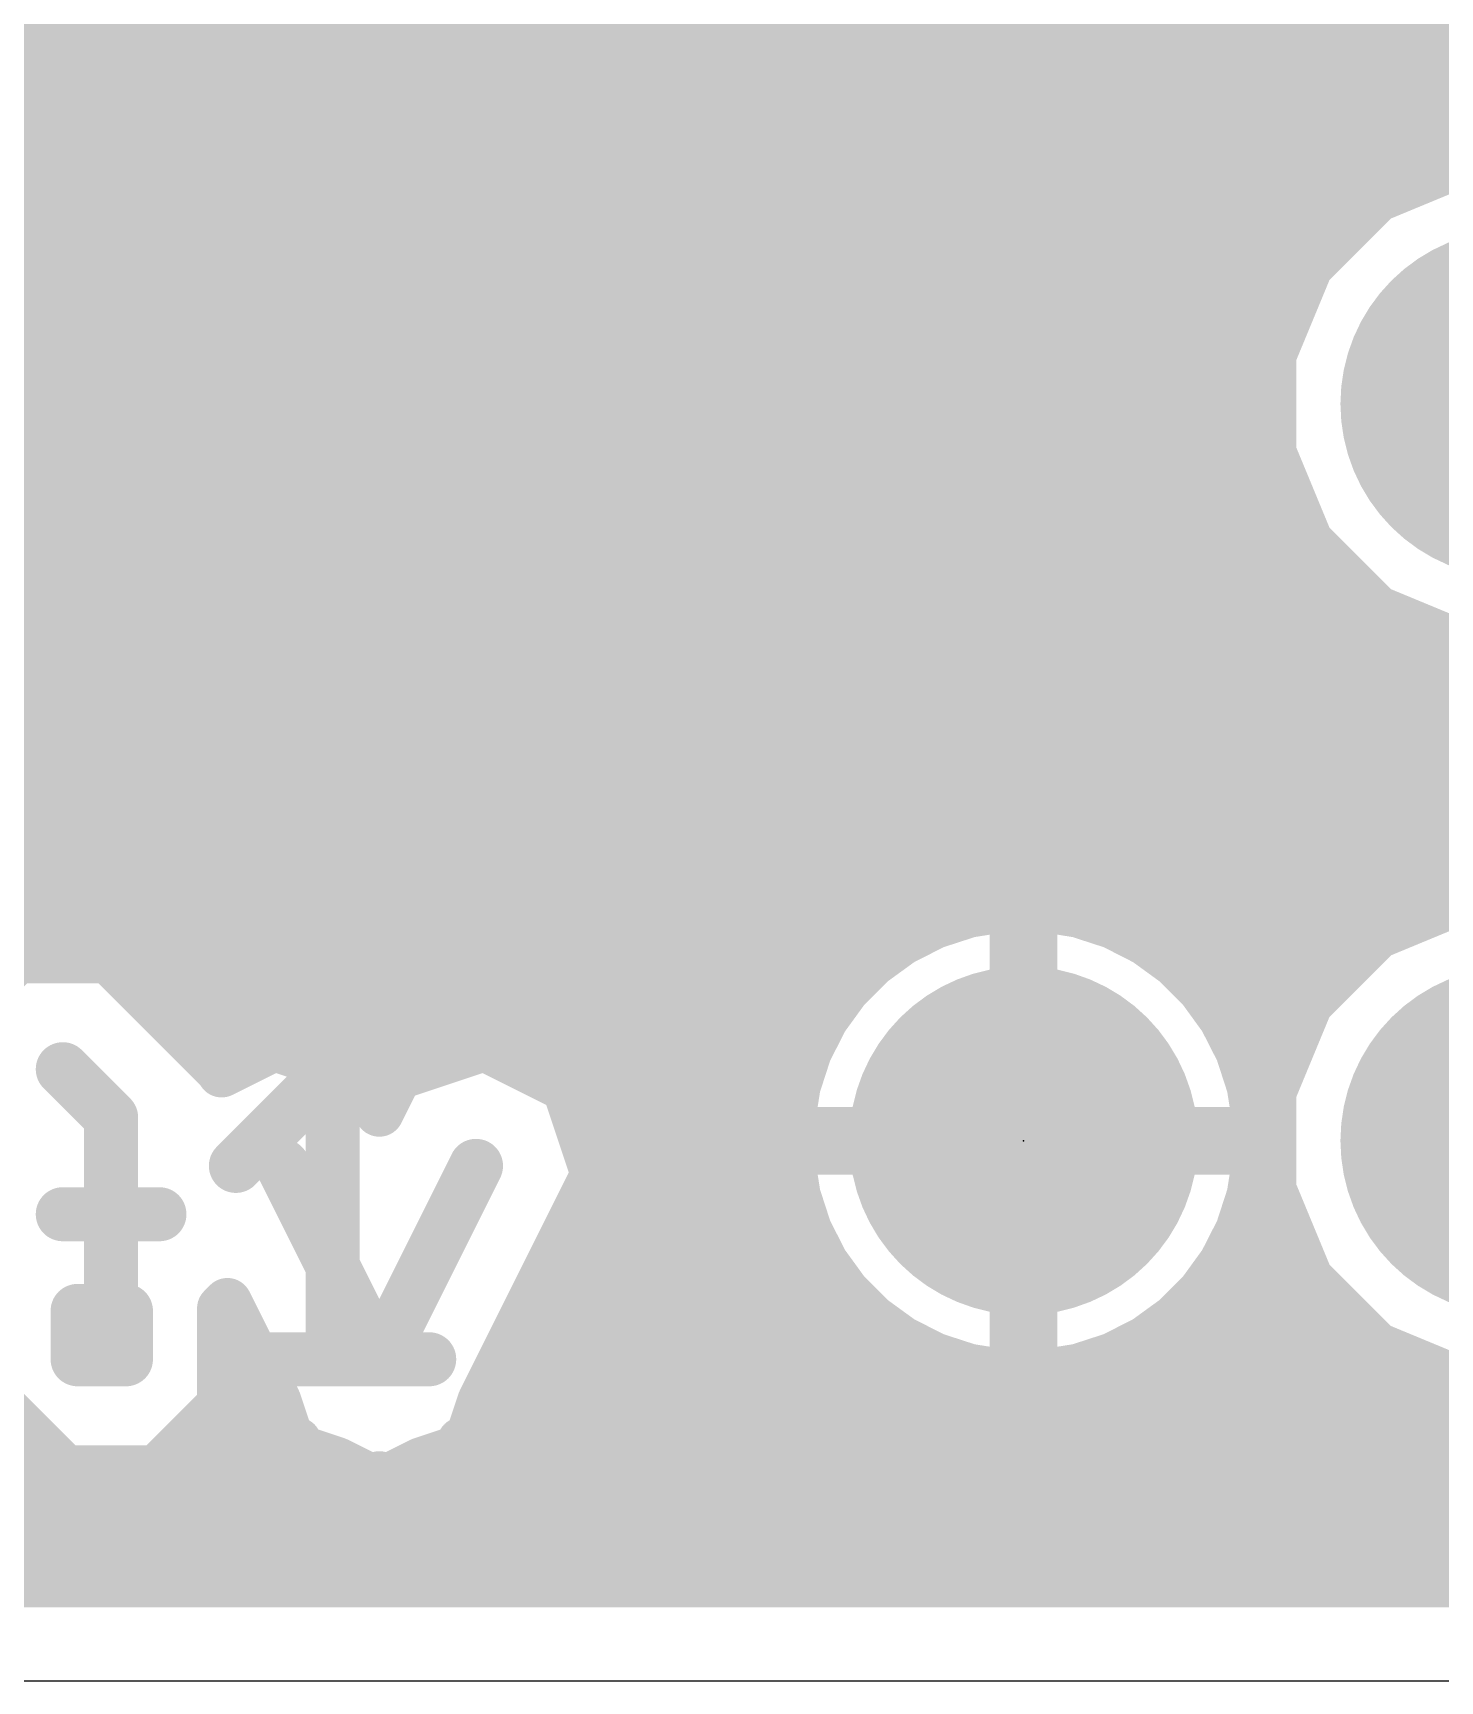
# Model space of a CAD drawing. Extents: x -0.3 to 61.8, y 0 to 38.4.
# Drawn here: x 14.94 to 22.22, y 0 to 8.52 of the extents above; entities that cross this region are included whole.
import ezdxf

# ---------------------------------------------------------------- set-up
doc = ezdxf.new("R2010")
doc.units = 0
for name, color, linetype in [('1', 22, 'CONTINUOUS'), ('16', 175, 'CONTINUOUS'), ('17', 82, 'CONTINUOUS'), ('20', 7, 'CONTINUOUS'), ('21', 7, 'CONTINUOUS'), ('23', 7, 'CONTINUOUS'), ('29', 253, 'CONTINUOUS'), ('30', 253, 'CONTINUOUS')]:
    doc.layers.add(name, color=color, linetype=linetype)

# ---------------------------------------------------------------- blocks, each defined once
blk = doc.blocks.new('ROUNDP')
at = {"const_width": 0.5}
blk.add_lwpolyline([(0, -0.25, 1), (0, 0.25, 1), (0, -0.25)], format="xyb", dxfattribs=at)

msp = doc.modelspace()

# ---------------------------------------------------------------- linework, layer by layer
at = {"layer": '1'}
for points, const_width in [([(21.844, 8.382), (21.336, 8.89)], 0.381), ([(23.368, 8.382), (21.844, 8.382)], 0.381), ([(15.992, 2.6636), (16.492, 3.1636)], 0.2794), ([(16.492, 3.1636), (16.492, 1.6637)], 0.2794), ([(15.1735, 1.6637), (15.1735, 1.9137)], 0.2794), ([(15.1735, 1.9137), (15.4234, 1.9137)], 0.2794), ([(15.4234, 1.9137), (15.4234, 1.6637)], 0.2794), ([(15.4234, 1.6637), (15.1735, 1.6637)], 0.2794), ([(15.992, 1.6637), (16.9919, 1.6637)], 0.2794)]:
    msp.add_lwpolyline(points, dxfattribs=dict(at, const_width=const_width))
for points, const_width in [([(21.844, 8.4772, 1), (21.844, 8.2867)], 0.1905), ([(21.7766, 8.3146, 1), (21.9114, 8.4494)], 0.1905), ([(16.5618, 3.1636, 1), (16.4221, 3.1636)], 0.1397), ([(16.5414, 3.1142, 1), (16.4426, 3.213)], 0.1397), ([(15.9426, 2.713, 1), (16.0414, 2.6142)], 0.1397), ([(15.2433, 1.9137, 1), (15.1036, 1.9137)], 0.1397), ([(15.1735, 1.9835, 1), (15.1735, 1.8438)], 0.1397), ([(15.4933, 1.9137, 1), (15.3536, 1.9137)], 0.1397), ([(15.4234, 1.8438, 1), (15.4234, 1.9835)], 0.1397), ([(15.1735, 1.7336, 1), (15.1735, 1.5939)], 0.1397), ([(15.4234, 1.5939, 1), (15.4234, 1.7336)], 0.1397), ([(15.992, 1.7336, 1), (15.992, 1.5939)], 0.1397), ([(16.9919, 1.5939, 1), (16.9919, 1.7336)], 0.1397), ([(15.1036, 1.6637, 1), (15.2433, 1.6637)], 0.1397), ([(15.3536, 1.6637, 1), (15.4933, 1.6637)], 0.1397), ([(16.4221, 1.6637, 1), (16.5618, 1.6637)], 0.1397)]:
    msp.add_lwpolyline(points, format="xyb", dxfattribs=dict(at, const_width=const_width))
at = {"layer": '16'}
for points, const_width in [([(4.318, 8.636), (32.2072, 8.636)], 0.254), ([(4.318, 8.382), (32.2072, 8.382)], 0.254), ([(4.318, 8.128), (32.2072, 8.128)], 0.254), ([(4.318, 7.874), (33.401, 7.874)], 0.254), ([(22.3559, 7.8613), (21.8938, 7.6699)], 0.254), ([(21.8938, 7.6699), (21.5401, 7.3162)], 0.254), ([(4.318, 7.62), (21.8439, 7.62)], 0.254), ([(4.318, 7.366), (21.5899, 7.366)], 0.254), ([(21.5401, 7.3162), (21.3487, 6.8541)], 0.254), ([(4.318, 7.112), (21.4555, 7.112)], 0.254), ([(4.318, 6.858), (21.3503, 6.858)], 0.254), ([(21.3487, 6.8541), (21.3487, 6.3539)], 0.254), ([(4.318, 6.604), (21.3487, 6.604)], 0.254), ([(4.318, 6.35), (21.3503, 6.35)], 0.254), ([(21.3487, 6.3539), (21.5401, 5.8918)], 0.254), ([(4.318, 6.096), (21.4555, 6.096)], 0.254), ([(4.318, 5.842), (21.5899, 5.842)], 0.254), ([(21.5401, 5.8918), (21.8938, 5.5381)], 0.254), ([(4.318, 5.588), (21.8439, 5.588)], 0.254), ([(21.8938, 5.5381), (22.3559, 5.3467)], 0.254), ([(4.318, 5.334), (52.197, 5.334)], 0.254), ([(4.318, 5.08), (52.197, 5.08)], 0.254), ([(4.318, 4.826), (52.197, 4.826)], 0.254), ([(4.318, 4.572), (52.197, 4.572)], 0.254), ([(4.318, 4.318), (52.197, 4.318)], 0.254), ([(6.6827, 4.064), (50.0101, 4.064)], 0.254), ([(22.3559, 4.0513), (21.8938, 3.8599)], 0.254), ([(19.7835, 3.9708), (19.6029, 3.9121)], 0.254), ([(19.971, 4.0005), (19.7835, 3.9708)], 0.254), ([(20.018, 4.0005), (19.971, 4.0005)], 0.254), ([(20.018, 2.842), (20.018, 4.0005)], 0.254), ([(20.114, 4.0005), (20.114, 2.842)], 0.254), ([(20.161, 4.0005), (20.114, 4.0005)], 0.254), ([(20.3485, 3.9708), (20.161, 4.0005)], 0.254), ([(20.5291, 3.9121), (20.3485, 3.9708)], 0.254), ([(19.6029, 3.9121), (19.4337, 3.8259)], 0.254), ([(20.6983, 3.8259), (20.5291, 3.9121)], 0.254), ([(7.2593, 3.81), (19.4118, 3.81)], 0.254), ([(19.4337, 3.8259), (19.28, 3.7143)], 0.254), ([(20.018, 3.81), (20.114, 3.81)], 0.254), ([(20.852, 3.7143), (20.6983, 3.8259)], 0.254), ([(20.7202, 3.81), (21.8439, 3.81)], 0.254), ([(21.8938, 3.8599), (21.5401, 3.5062)], 0.254), ([(14.8601, 3.7351), (14.6761, 3.5511)], 0.254), ([(15.3335, 3.7351), (14.8601, 3.7351)], 0.254), ([(15.9183, 3.1503), (15.3335, 3.7351)], 0.254), ([(19.28, 3.7143), (19.1457, 3.58)], 0.254), ([(20.9863, 3.58), (20.852, 3.7143)], 0.254), ([(15.5126, 3.556), (19.1283, 3.556)], 0.254), ([(19.1457, 3.58), (19.0341, 3.4263)], 0.254), ([(20.018, 3.556), (20.114, 3.556)], 0.254), ([(21.0979, 3.4263), (20.9863, 3.58)], 0.254), ([(21.0037, 3.556), (21.5899, 3.556)], 0.254), ([(21.5401, 3.5062), (21.3487, 3.0441)], 0.254), ([(19.0341, 3.4263), (18.9479, 3.2571)], 0.254), ([(21.1841, 3.2571), (21.0979, 3.4263)], 0.254), ([(15.7666, 3.302), (18.9708, 3.302)], 0.254), ([(20.018, 3.302), (20.114, 3.302)], 0.254), ([(21.1612, 3.302), (21.4555, 3.302)], 0.254), ([(16.1901, 3.2806), (15.9183, 3.1447)], 0.254), ([(16.6393, 3.1309), (16.1901, 3.2806)], 0.254), ([(17.2778, 3.2806), (16.8286, 3.1309)], 0.254), ([(17.7012, 3.0689), (17.2778, 3.2806)], 0.254), ([(18.9479, 3.2571), (18.8892, 3.0765)], 0.254), ([(21.2428, 3.0765), (21.1841, 3.2571)], 0.254), ([(15.3468, 2.9136), (15.0968, 3.1636)], 0.2794), ([(15.9183, 3.1447), (15.9183, 3.1503)], 0.254), ([(16.7339, 2.9416), (16.6393, 3.1309)], 0.254), ([(16.8286, 3.1309), (16.7339, 2.9416)], 0.254), ([(16.6807, 3.048), (16.7871, 3.048)], 0.254), ([(17.8509, 2.6198), (17.7012, 3.0689)], 0.254), ([(17.7082, 3.048), (18.8847, 3.048)], 0.254), ([(18.8892, 3.0765), (18.8595, 2.889)], 0.254), ([(20.018, 3.048), (20.114, 3.048)], 0.254), ([(21.2725, 2.889), (21.2428, 3.0765)], 0.254), ([(21.2473, 3.048), (21.3503, 3.048)], 0.254), ([(21.3487, 3.0441), (21.3487, 2.5439)], 0.254), ([(15.3468, 1.6637), (15.3468, 2.9136)], 0.2794), ([(18.8595, 2.889), (18.8595, 2.842)], 0.254), ([(21.2725, 2.842), (21.2725, 2.889)], 0.254), ([(17.7929, 2.794), (20.018, 2.794)], 0.254), ([(18.8595, 2.842), (20.018, 2.842)], 0.254), ([(20.114, 2.842), (20.018, 2.842)], 0.254), ([(20.018, 2.842), (20.018, 2.746)], 0.254), ([(20.114, 2.746), (20.114, 2.842)], 0.254), ([(20.114, 2.842), (21.2725, 2.842)], 0.254), ([(20.114, 2.794), (21.3487, 2.794)], 0.254), ([(20.018, 2.746), (18.8595, 2.746)], 0.254), ([(18.8595, 2.746), (18.8595, 2.699)], 0.254), ([(18.8595, 2.699), (18.8892, 2.5115)], 0.254), ([(20.018, 1.5875), (20.018, 2.746)], 0.254), ([(20.018, 2.746), (20.114, 2.746)], 0.254), ([(20.114, 2.746), (20.114, 1.5875)], 0.254), ([(21.2725, 2.746), (20.114, 2.746)], 0.254), ([(21.2428, 2.5115), (21.2725, 2.699)], 0.254), ([(21.2725, 2.699), (21.2725, 2.746)], 0.254), ([(16.7339, 1.6637), (16.234, 2.6636)], 0.2794), ([(17.2339, 2.6636), (16.7339, 1.6637)], 0.2794), ([(17.2633, 1.4445), (17.8509, 2.6198)], 0.254), ([(17.811, 2.54), (18.8847, 2.54)], 0.254), ([(20.018, 2.54), (20.114, 2.54)], 0.254), ([(21.2473, 2.54), (21.3503, 2.54)], 0.254), ([(21.3487, 2.5439), (21.5401, 2.0818)], 0.254), ([(18.8892, 2.5115), (18.9479, 2.3309)], 0.254), ([(21.1841, 2.3309), (21.2428, 2.5115)], 0.254), ([(15.5967, 2.4136), (15.0968, 2.4136)], 0.2794), ([(17.684, 2.286), (18.9708, 2.286)], 0.254), ([(18.9479, 2.3309), (19.0341, 2.1617)], 0.254), ([(20.018, 2.286), (20.114, 2.286)], 0.254), ([(21.0979, 2.1617), (21.1841, 2.3309)], 0.254), ([(21.1612, 2.286), (21.4555, 2.286)], 0.254), ([(19.0341, 2.1617), (19.1457, 2.008)], 0.254), ([(20.9863, 2.008), (21.0979, 2.1617)], 0.254), ([(17.557, 2.032), (19.1283, 2.032)], 0.254), ([(19.1457, 2.008), (19.28, 1.8737)], 0.254), ([(20.018, 2.032), (20.114, 2.032)], 0.254), ([(20.852, 1.8737), (20.9863, 2.008)], 0.254), ([(21.0037, 2.032), (21.5899, 2.032)], 0.254), ([(21.5401, 2.0818), (21.8938, 1.7281)], 0.254), ([(15.9183, 1.9269), (15.9483, 1.957)], 0.254), ([(15.9183, 1.427), (15.9183, 1.9269)], 0.254), ([(15.9483, 1.957), (16.2046, 1.4444)], 0.254), ([(19.28, 1.8737), (19.4337, 1.7621)], 0.254), ([(20.6983, 1.7621), (20.852, 1.8737)], 0.254), ([(15.9183, 1.778), (16.0378, 1.778)], 0.254), ([(17.43, 1.778), (19.4118, 1.778)], 0.254), ([(19.4337, 1.7621), (19.6029, 1.6759)], 0.254), ([(20.018, 1.778), (20.114, 1.778)], 0.254), ([(20.5291, 1.6759), (20.6983, 1.7621)], 0.254), ([(20.7202, 1.778), (21.8439, 1.778)], 0.254), ([(19.6029, 1.6759), (19.7835, 1.6172)], 0.254), ([(20.3485, 1.6172), (20.5291, 1.6759)], 0.254), ([(21.8938, 1.7281), (22.3559, 1.5367)], 0.254), ([(19.7835, 1.6172), (19.971, 1.5875)], 0.254), ([(19.971, 1.5875), (20.018, 1.5875)], 0.254), ([(20.114, 1.5875), (20.161, 1.5875)], 0.254), ([(20.161, 1.5875), (20.3485, 1.6172)], 0.254), ([(15.9183, 1.524), (16.1648, 1.524)], 0.254), ([(17.303, 1.524), (48.6759, 1.524)], 0.254), ([(15.5835, 1.0922), (15.9183, 1.427)], 0.254), ([(16.2046, 1.4444), (16.2666, 1.2584)], 0.254), ([(17.2013, 1.2584), (17.2633, 1.4445)], 0.254), ([(14.801, 1.4012), (15.11, 1.0922)], 0.254), ([(14.6699, 1.27), (14.9322, 1.27)], 0.254), ([(15.7613, 1.27), (16.2628, 1.27)], 0.254), ([(16.2666, 1.2584), (16.308, 1.2377)], 0.254), ([(16.308, 1.2377), (16.3286, 1.1964)], 0.254), ([(17.1392, 1.1964), (17.1599, 1.2377)], 0.254), ([(17.1599, 1.2377), (17.2013, 1.2584)], 0.254), ([(17.2051, 1.27), (48.7811, 1.27)], 0.254), ([(16.3286, 1.1964), (16.5147, 1.1344)], 0.254), ([(16.9532, 1.1344), (17.1392, 1.1964)], 0.254), ([(15.11, 1.0922), (15.5835, 1.0922)], 0.254), ([(16.5147, 1.1344), (16.6901, 1.0467)], 0.254), ([(16.7778, 1.0467), (16.9532, 1.1344)], 0.254), ([(7.8065, 1.016), (48.8863, 1.016)], 0.254), ([(16.6901, 1.0467), (16.7339, 1.0613)], 0.254), ([(16.7339, 1.0613), (16.7778, 1.0467)], 0.254), ([(7.5641, 0.762), (49.1287, 0.762)], 0.254), ([(49.3827, 0.508), (7.3101, 0.508)], 0.254), ([(7.3101, 0.508), (49.3827, 0.508)], 0.254)]:
    msp.add_lwpolyline(points, dxfattribs=dict(at, const_width=const_width))
for points, const_width in [([(21.8695, 7.7286, 1), (21.9181, 7.6112)], 0.127), ([(21.9387, 7.625, 1), (21.8489, 7.7148)], 0.127), ([(21.8439, 7.5565, 1), (21.8439, 7.6835)], 0.127), ([(21.4952, 7.3611, 1), (21.585, 7.2713)], 0.127), ([(21.5988, 7.2919, 1), (21.4814, 7.3405)], 0.127), ([(21.5899, 7.3025, 1), (21.5899, 7.4295)], 0.127), ([(21.4555, 7.0485, 1), (21.4555, 7.1755)], 0.127), ([(21.4122, 6.8541, 1), (21.2852, 6.8541)], 0.127), ([(21.29, 6.8784, 1), (21.4074, 6.8298)], 0.127), ([(21.3503, 6.7945, 1), (21.3503, 6.9215)], 0.127), ([(21.3487, 6.5405, 1), (21.3487, 6.6675)], 0.127), ([(21.4074, 6.3782, 1), (21.29, 6.3296)], 0.127), ([(21.3503, 6.2865, 1), (21.3503, 6.4135)], 0.127), ([(21.2852, 6.3539, 1), (21.4122, 6.3539)], 0.127), ([(21.4555, 6.0325, 1), (21.4555, 6.1595)], 0.127), ([(21.585, 5.9367, 1), (21.4952, 5.8469)], 0.127), ([(21.4814, 5.8675, 1), (21.5988, 5.9161)], 0.127), ([(21.5899, 5.7785, 1), (21.5899, 5.9055)], 0.127), ([(21.8439, 5.5245, 1), (21.8439, 5.6515)], 0.127), ([(21.9181, 5.5968, 1), (21.8695, 5.4794)], 0.127), ([(21.8489, 5.4932, 1), (21.9387, 5.583)], 0.127), ([(19.7735, 4.0335, 1), (19.7934, 3.9081)], 0.127), ([(19.8031, 3.9104, 1), (19.7639, 4.0312)], 0.127), ([(19.971, 4.064, 1), (19.971, 3.937)], 0.127), ([(20.0815, 4.0005, 1), (19.9545, 4.0005)], 0.127), ([(19.981, 3.9378, 1), (19.9611, 4.0632)], 0.127), ([(20.018, 3.937, 1), (20.018, 4.064)], 0.127), ([(20.1775, 4.0005, 1), (20.0505, 4.0005)], 0.127), ([(20.114, 4.064, 1), (20.114, 3.937)], 0.127), ([(20.1709, 4.0632, 1), (20.151, 3.9378)], 0.127), ([(20.161, 3.937, 1), (20.161, 4.064)], 0.127), ([(20.3681, 4.0312, 1), (20.3289, 3.9104)], 0.127), ([(20.3386, 3.9081, 1), (20.3585, 4.0335)], 0.127), ([(19.5832, 3.9725, 1), (19.6225, 3.8517)], 0.127), ([(19.6317, 3.8555, 1), (19.574, 3.9687)], 0.127), ([(20.558, 3.9687, 1), (20.5003, 3.8555)], 0.127), ([(20.5095, 3.8517, 1), (20.5488, 3.9725)], 0.127), ([(19.4048, 3.8825, 1), (19.4625, 3.7693)], 0.127), ([(19.471, 3.7745, 1), (19.3963, 3.8773)], 0.127), ([(19.4118, 3.7465, 1), (19.4118, 3.8735)], 0.127), ([(20.018, 3.8735, 1), (20.018, 3.7465)], 0.127), ([(20.114, 3.7465, 1), (20.114, 3.8735)], 0.127), ([(20.7357, 3.8773, 1), (20.661, 3.7745)], 0.127), ([(20.7202, 3.8735, 1), (20.7202, 3.7465)], 0.127), ([(20.6695, 3.7693, 1), (20.7272, 3.8825)], 0.127), ([(21.8695, 3.9186, 1), (21.9181, 3.8012)], 0.127), ([(21.8439, 3.7465, 1), (21.8439, 3.8735)], 0.127), ([(21.9387, 3.815, 1), (21.8489, 3.9048)], 0.127), ([(14.905, 3.6902, 1), (14.8152, 3.78)], 0.127), ([(15.3784, 3.78, 1), (15.2886, 3.6902)], 0.127), ([(15.3335, 3.6716, 1), (15.3335, 3.7986)], 0.127), ([(19.3249, 3.6694, 1), (19.2351, 3.7592)], 0.127), ([(20.8969, 3.7592, 1), (20.8071, 3.6694)], 0.127), ([(19.2427, 3.7656, 1), (19.3173, 3.6629)], 0.127), ([(20.8147, 3.6629, 1), (20.8893, 3.7656)], 0.127), ([(15.5126, 3.6195, 1), (15.5126, 3.4925)], 0.127), ([(19.1008, 3.6249, 1), (19.1906, 3.5351)], 0.127), ([(19.1971, 3.5427, 1), (19.0944, 3.6173)], 0.127), ([(19.1283, 3.4925, 1), (19.1283, 3.6195)], 0.127), ([(20.018, 3.6195, 1), (20.018, 3.4925)], 0.127), ([(20.114, 3.4925, 1), (20.114, 3.6195)], 0.127), ([(21.0376, 3.6173, 1), (20.9349, 3.5427)], 0.127), ([(21.0037, 3.6195, 1), (21.0037, 3.4925)], 0.127), ([(20.9414, 3.5351, 1), (21.0312, 3.6249)], 0.127), ([(21.5899, 3.4925, 1), (21.5899, 3.6195)], 0.127), ([(21.4952, 3.5511, 1), (21.585, 3.4613)], 0.127), ([(21.5988, 3.4819, 1), (21.4814, 3.5305)], 0.127), ([(18.9827, 3.4637, 1), (19.0855, 3.389)], 0.127), ([(19.0907, 3.3975, 1), (18.9775, 3.4552)], 0.127), ([(21.1545, 3.4552, 1), (21.0413, 3.3975)], 0.127), ([(21.0465, 3.389, 1), (21.1493, 3.4637)], 0.127), ([(15.7666, 3.3655, 1), (15.7666, 3.2385)], 0.127), ([(18.9708, 3.2385, 1), (18.9708, 3.3655)], 0.127), ([(20.018, 3.3655, 1), (20.018, 3.2385)], 0.127), ([(20.114, 3.2385, 1), (20.114, 3.3655)], 0.127), ([(21.1612, 3.3655, 1), (21.1612, 3.2385)], 0.127), ([(21.4555, 3.2385, 1), (21.4555, 3.3655)], 0.127), ([(16.2102, 3.3409, 1), (16.17, 3.2204)], 0.127), ([(16.2185, 3.2239, 1), (16.1617, 3.3374)], 0.127), ([(17.3061, 3.3374, 1), (17.2494, 3.2239)], 0.127), ([(17.2978, 3.2204, 1), (17.2577, 3.3409)], 0.127), ([(18.8913, 3.286, 1), (19.0045, 3.2283)], 0.127), ([(19.0083, 3.2375, 1), (18.8875, 3.2768)], 0.127), ([(21.2445, 3.2768, 1), (21.1237, 3.2375)], 0.127), ([(21.1275, 3.2283, 1), (21.2407, 3.286)], 0.127), ([(15.1462, 3.213, 1), (15.0474, 3.1142)], 0.1397), ([(15.9818, 3.1503, 1), (15.8548, 3.1503)], 0.127), ([(15.8899, 3.2015, 1), (15.9467, 3.0879)], 0.127), ([(15.8734, 3.1054, 1), (15.9632, 3.1952)], 0.127), ([(16.6961, 3.1593, 1), (16.5825, 3.1025)], 0.127), ([(16.6192, 3.0707, 1), (16.6594, 3.1912)], 0.127), ([(16.8085, 3.1912, 1), (16.8487, 3.0707)], 0.127), ([(16.8854, 3.1025, 1), (16.7718, 3.1593)], 0.127), ([(15.8548, 3.1447, 1), (15.9818, 3.1447)], 0.127), ([(16.6807, 3.1115, 1), (16.6807, 2.9845)], 0.127), ([(16.7871, 2.9845, 1), (16.7871, 3.1115)], 0.127), ([(17.7615, 3.089, 1), (17.641, 3.0488)], 0.127), ([(17.7082, 3.1115, 1), (17.7082, 2.9845)], 0.127), ([(17.6728, 3.0121, 1), (17.7296, 3.1257)], 0.127), ([(18.8288, 3.0961, 1), (18.9496, 3.0569)], 0.127), ([(18.9519, 3.0666, 1), (18.8265, 3.0865)], 0.127), ([(18.8847, 2.9845, 1), (18.8847, 3.1115)], 0.127), ([(20.018, 3.1115, 1), (20.018, 2.9845)], 0.127), ([(20.114, 2.9845, 1), (20.114, 3.1115)], 0.127), ([(21.3055, 3.0865, 1), (21.1801, 3.0666)], 0.127), ([(21.1824, 3.0569, 1), (21.3032, 3.0961)], 0.127), ([(21.2473, 3.1115, 1), (21.2473, 2.9845)], 0.127), ([(21.4122, 3.0441, 1), (21.2852, 3.0441)], 0.127), ([(21.3503, 2.9845, 1), (21.3503, 3.1115)], 0.127), ([(21.29, 3.0684, 1), (21.4074, 3.0198)], 0.127), ([(15.4166, 2.9136, 1), (15.2769, 2.9136)], 0.1397), ([(15.2974, 2.8642, 1), (15.3962, 2.963)], 0.1397), ([(16.6771, 2.97, 1), (16.7907, 2.9132)], 0.127), ([(16.6771, 2.9132, 1), (16.7907, 2.97)], 0.127), ([(18.923, 2.889, 1), (18.796, 2.889)], 0.127), ([(21.336, 2.889, 1), (21.209, 2.889)], 0.127), ([(17.7929, 2.8575, 1), (17.7929, 2.7305)], 0.127), ([(18.8595, 2.9055, 1), (18.8595, 2.7785)], 0.127), ([(18.7968, 2.8989, 1), (18.9222, 2.879)], 0.127), ([(18.796, 2.842, 1), (18.923, 2.842)], 0.127), ([(20.018, 2.9055, 1), (20.018, 2.7785)], 0.127), ([(20.0815, 2.842, 1), (19.9545, 2.842)], 0.127), ([(19.9545, 2.842, 1), (20.0815, 2.842)], 0.127), ([(20.018, 2.7785, 1), (20.018, 2.9055)], 0.127), ([(20.018, 2.7305, 1), (20.018, 2.8575)], 0.127), ([(20.1775, 2.842, 1), (20.0505, 2.842)], 0.127), ([(20.114, 2.9055, 1), (20.114, 2.7785)], 0.127), ([(20.114, 2.8575, 1), (20.114, 2.7305)], 0.127), ([(20.0505, 2.842, 1), (20.1775, 2.842)], 0.127), ([(20.114, 2.7785, 1), (20.114, 2.9055)], 0.127), ([(21.209, 2.842, 1), (21.336, 2.842)], 0.127), ([(21.2098, 2.879, 1), (21.3352, 2.8989)], 0.127), ([(21.2725, 2.7785, 1), (21.2725, 2.9055)], 0.127), ([(21.3487, 2.7305, 1), (21.3487, 2.8575)], 0.127), ([(18.8595, 2.8095, 1), (18.8595, 2.6825)], 0.127), ([(18.923, 2.746, 1), (18.796, 2.746)], 0.127), ([(18.9222, 2.709, 1), (18.7968, 2.6891)], 0.127), ([(20.0815, 2.746, 1), (19.9545, 2.746)], 0.127), ([(20.018, 2.8095, 1), (20.018, 2.6825)], 0.127), ([(20.018, 2.6825, 1), (20.018, 2.8095)], 0.127), ([(20.1775, 2.746, 1), (20.0505, 2.746)], 0.127), ([(20.114, 2.8095, 1), (20.114, 2.6825)], 0.127), ([(20.114, 2.6825, 1), (20.114, 2.8095)], 0.127), ([(21.336, 2.746, 1), (21.209, 2.746)], 0.127), ([(21.3352, 2.6891, 1), (21.2098, 2.709)], 0.127), ([(21.2725, 2.6825, 1), (21.2725, 2.8095)], 0.127), ([(16.2965, 2.6949, 1), (16.1715, 2.6324)], 0.1397), ([(17.2964, 2.6324, 1), (17.1714, 2.6949)], 0.1397), ([(17.9077, 2.5914, 1), (17.7941, 2.6482)], 0.127), ([(18.796, 2.699, 1), (18.923, 2.699)], 0.127), ([(19.9545, 2.746, 1), (20.0815, 2.746)], 0.127), ([(20.0505, 2.746, 1), (20.1775, 2.746)], 0.127), ([(21.209, 2.699, 1), (21.336, 2.699)], 0.127), ([(17.811, 2.6035, 1), (17.811, 2.4765)], 0.127), ([(17.7907, 2.5997, 1), (17.9112, 2.6398)], 0.127), ([(18.8847, 2.4765, 1), (18.8847, 2.6035)], 0.127), ([(20.018, 2.6035, 1), (20.018, 2.4765)], 0.127), ([(20.114, 2.4765, 1), (20.114, 2.6035)], 0.127), ([(21.2473, 2.6035, 1), (21.2473, 2.4765)], 0.127), ([(21.4074, 2.5682, 1), (21.29, 2.5196)], 0.127), ([(21.3503, 2.4765, 1), (21.3503, 2.6035)], 0.127), ([(18.9496, 2.5311, 1), (18.8288, 2.4919)], 0.127), ([(18.8265, 2.5015, 1), (18.9519, 2.5214)], 0.127), ([(21.1801, 2.5214, 1), (21.3055, 2.5015)], 0.127), ([(21.3032, 2.4919, 1), (21.1824, 2.5311)], 0.127), ([(21.2852, 2.5439, 1), (21.4122, 2.5439)], 0.127), ([(15.0968, 2.4835, 1), (15.0968, 2.3438)], 0.1397), ([(15.5967, 2.3438, 1), (15.5967, 2.4835)], 0.1397), ([(17.684, 2.3495, 1), (17.684, 2.2225)], 0.127), ([(19.0045, 2.3597, 1), (18.8913, 2.302)], 0.127), ([(18.8875, 2.3112, 1), (19.0083, 2.3505)], 0.127), ([(18.9708, 2.2225, 1), (18.9708, 2.3495)], 0.127), ([(20.018, 2.3495, 1), (20.018, 2.2225)], 0.127), ([(20.114, 2.2225, 1), (20.114, 2.3495)], 0.127), ([(21.1612, 2.3495, 1), (21.1612, 2.2225)], 0.127), ([(21.1237, 2.3505, 1), (21.2445, 2.3112)], 0.127), ([(21.2407, 2.302, 1), (21.1275, 2.3597)], 0.127), ([(21.4555, 2.2225, 1), (21.4555, 2.3495)], 0.127), ([(19.0855, 2.199, 1), (18.9827, 2.1243)], 0.127), ([(18.9775, 2.1328, 1), (19.0907, 2.1905)], 0.127), ([(21.0413, 2.1905, 1), (21.1545, 2.1328)], 0.127), ([(21.1493, 2.1243, 1), (21.0465, 2.199)], 0.127), ([(17.557, 2.0955, 1), (17.557, 1.9685)], 0.127), ([(19.1906, 2.0529, 1), (19.1008, 1.9631)], 0.127), ([(19.1283, 1.9685, 1), (19.1283, 2.0955)], 0.127), ([(20.018, 2.0955, 1), (20.018, 1.9685)], 0.127), ([(20.114, 1.9685, 1), (20.114, 2.0955)], 0.127), ([(21.0037, 2.0955, 1), (21.0037, 1.9685)], 0.127), ([(21.0312, 1.9631, 1), (20.9414, 2.0529)], 0.127), ([(21.585, 2.1267, 1), (21.4952, 2.0369)], 0.127), ([(21.4814, 2.0575, 1), (21.5988, 2.1061)], 0.127), ([(21.5899, 1.9685, 1), (21.5899, 2.0955)], 0.127), ([(15.9818, 1.9269, 1), (15.8548, 1.9269)], 0.127), ([(16.0051, 1.9854, 1), (15.8915, 1.9286)], 0.127), ([(15.9932, 1.9121, 1), (15.9034, 2.0019)], 0.127), ([(19.0944, 1.9707, 1), (19.1971, 2.0453)], 0.127), ([(20.9349, 2.0453, 1), (21.0376, 1.9707)], 0.127), ([(15.8734, 1.9718, 1), (15.9632, 1.882)], 0.127), ([(19.3173, 1.9251, 1), (19.2427, 1.8224)], 0.127), ([(19.2351, 1.8288, 1), (19.3249, 1.9186)], 0.127), ([(20.8071, 1.9186, 1), (20.8969, 1.8288)], 0.127), ([(20.8893, 1.8224, 1), (20.8147, 1.9251)], 0.127), ([(15.9183, 1.8415, 1), (15.9183, 1.7145)], 0.127), ([(16.0378, 1.7145, 1), (16.0378, 1.8415)], 0.127), ([(17.43, 1.8415, 1), (17.43, 1.7145)], 0.127), ([(19.4625, 1.8187, 1), (19.4048, 1.7055)], 0.127), ([(19.3963, 1.7107, 1), (19.471, 1.8135)], 0.127), ([(19.4118, 1.7145, 1), (19.4118, 1.8415)], 0.127), ([(20.018, 1.8415, 1), (20.018, 1.7145)], 0.127), ([(20.114, 1.7145, 1), (20.114, 1.8415)], 0.127), ([(20.661, 1.8135, 1), (20.7357, 1.7107)], 0.127), ([(20.7202, 1.8415, 1), (20.7202, 1.7145)], 0.127), ([(20.7272, 1.7055, 1), (20.6695, 1.8187)], 0.127), ([(21.8439, 1.7145, 1), (21.8439, 1.8415)], 0.127), ([(19.6225, 1.7363, 1), (19.5832, 1.6155)], 0.127), ([(19.574, 1.6193, 1), (19.6317, 1.7325)], 0.127), ([(20.5003, 1.7325, 1), (20.558, 1.6193)], 0.127), ([(20.5488, 1.6155, 1), (20.5095, 1.7363)], 0.127), ([(21.9181, 1.7868, 1), (21.8695, 1.6694)], 0.127), ([(21.8489, 1.6832, 1), (21.9387, 1.773)], 0.127), ([(15.2769, 1.6637, 1), (15.4166, 1.6637)], 0.1397), ([(16.6715, 1.6949, 1), (16.7964, 1.6325)], 0.1397), ([(16.6715, 1.6325, 1), (16.7964, 1.6949)], 0.1397), ([(19.7934, 1.6799, 1), (19.7735, 1.5545)], 0.127), ([(19.7639, 1.5568, 1), (19.8031, 1.6776)], 0.127), ([(19.971, 1.651, 1), (19.971, 1.524)], 0.127), ([(19.9611, 1.5248, 1), (19.981, 1.6502)], 0.127), ([(20.018, 1.524, 1), (20.018, 1.651)], 0.127), ([(20.114, 1.651, 1), (20.114, 1.524)], 0.127), ([(20.151, 1.6502, 1), (20.1709, 1.5248)], 0.127), ([(20.161, 1.524, 1), (20.1609, 1.651)], 0.127), ([(20.3289, 1.6776, 1), (20.3681, 1.5568)], 0.127), ([(20.3585, 1.5545, 1), (20.3386, 1.6799)], 0.127), ([(15.9183, 1.5875, 1), (15.9183, 1.4605)], 0.127), ([(16.1648, 1.4605, 1), (16.1648, 1.5875)], 0.127), ([(17.303, 1.5875, 1), (17.303, 1.4605)], 0.127), ([(19.9545, 1.5875, 1), (20.0815, 1.5875)], 0.127), ([(20.0505, 1.5875, 1), (20.1775, 1.5875)], 0.127), ([(15.9632, 1.3821, 1), (15.8734, 1.4719)], 0.127), ([(16.2649, 1.4645, 1), (16.1444, 1.4244)], 0.127), ([(16.1478, 1.416, 1), (16.2614, 1.4728)], 0.127), ([(17.2065, 1.4728, 1), (17.3201, 1.4161)], 0.127), ([(17.3235, 1.4244, 1), (17.203, 1.4645)], 0.127), ([(15.8548, 1.427, 1), (15.9818, 1.427)], 0.127), ([(14.9322, 1.2065, 1), (14.9322, 1.3335)], 0.127), ([(15.7613, 1.3335, 1), (15.7613, 1.2065)], 0.127), ([(16.295, 1.3152, 1), (16.2382, 1.2016)], 0.127), ([(16.3648, 1.2661, 1), (16.2512, 1.2093)], 0.127), ([(16.2628, 1.2065, 1), (16.2628, 1.3335)], 0.127), ([(17.2167, 1.2093, 1), (17.1031, 1.2661)], 0.127), ([(17.2051, 1.3335, 1), (17.2051, 1.2065)], 0.127), ([(17.2297, 1.2016, 1), (17.1729, 1.3152)], 0.127), ([(16.2064, 1.2383, 1), (16.3269, 1.2785)], 0.127), ([(16.3487, 1.2566, 1), (16.3086, 1.1361)], 0.127), ([(16.2718, 1.168, 1), (16.3854, 1.2248)], 0.127), ([(16.2796, 1.1809, 1), (16.3364, 1.2945)], 0.127), ([(17.0824, 1.2248, 1), (17.196, 1.168)], 0.127), ([(17.1315, 1.2945, 1), (17.1883, 1.1809)], 0.127), ([(17.1593, 1.1361, 1), (17.1192, 1.2566)], 0.127), ([(17.141, 1.2785, 1), (17.2615, 1.2383)], 0.127), ([(15.11, 1.1557, 1), (15.11, 1.0287)], 0.127), ([(15.0651, 1.0473, 1), (15.1549, 1.1371)], 0.127), ([(15.5386, 1.1371, 1), (15.6284, 1.0473)], 0.127), ([(15.5835, 1.0287, 1), (15.5835, 1.1557)], 0.127), ([(16.5431, 1.1912, 1), (16.4863, 1.0776)], 0.127), ([(16.4946, 1.0741, 1), (16.5348, 1.1946)], 0.127), ([(16.9331, 1.1946, 1), (16.9733, 1.0741)], 0.127), ([(16.9816, 1.0776, 1), (16.9248, 1.1912)], 0.127), ([(16.67, 1.1069, 1), (16.7102, 0.9864)], 0.127), ([(16.6617, 0.9899, 1), (16.7185, 1.1035)], 0.127), ([(16.754, 1.1215, 1), (16.7139, 1.001)], 0.127), ([(16.754, 1.001, 1), (16.7139, 1.1215)], 0.127), ([(16.7494, 1.1035, 1), (16.8062, 0.9899)], 0.127), ([(16.7577, 0.9864, 1), (16.7979, 1.1069)], 0.127)]:
    msp.add_lwpolyline(points, format="xyb", dxfattribs=dict(at, const_width=const_width))
at = {"layer": '20'}
msp.add_line((50.205, 0), (6.31, 0), dxfattribs=at)
at = {"layer": '21'}
for points, const_width in [([(21.717, 8.89, 1), (21.717, 4.318)], 0.2032), ([(21.717, 4.3688, 1), (21.717, 4.2672)], 0.1016), ([(21.717, 4.2672, 1), (21.717, 4.3688)], 0.1016), ([(21.3868, 3.429, 1), (21.2852, 3.429)], 0.1016), ([(21.2852, 2.159, 1), (21.3868, 2.159)], 0.1016)]:
    msp.add_lwpolyline(points, format="xyb", dxfattribs=dict(at, const_width=const_width))
at = {"layer": '21', "const_width": 0.2032}
for points in [[(21.717, 4.318), (28.575, 4.318)], [(21.336, 3.429), (21.336, 2.159)]]:
    msp.add_lwpolyline(points, dxfattribs=at)
at = {"layer": '23'}
msp.add_point((20.066, 2.794), dxfattribs=at)
at = {"layer": '29', "const_width": 0.2794}
for points in [[(15.992, 2.6636), (16.492, 3.1636)], [(16.492, 3.1636), (16.492, 1.6637)], [(15.1735, 1.6637), (15.1735, 1.9137)], [(15.1735, 1.9137), (15.4234, 1.9137)], [(15.4234, 1.9137), (15.4234, 1.6637)], [(15.4234, 1.6637), (15.1735, 1.6637)], [(15.992, 1.6637), (16.9919, 1.6637)]]:
    msp.add_lwpolyline(points, dxfattribs=at)
at = {"layer": '29', "const_width": 0.1397}
for points in [[(16.5618, 3.1636, 1), (16.4221, 3.1636)], [(16.5414, 3.1142, 1), (16.4426, 3.213)], [(15.9426, 2.713, 1), (16.0414, 2.6142)], [(15.2433, 1.9137, 1), (15.1036, 1.9137)], [(15.1735, 1.9835, 1), (15.1735, 1.8438)], [(15.4933, 1.9137, 1), (15.3536, 1.9137)], [(15.4234, 1.8438, 1), (15.4234, 1.9835)], [(15.1735, 1.7336, 1), (15.1735, 1.5939)], [(15.4234, 1.5939, 1), (15.4234, 1.7336)], [(15.992, 1.7336, 1), (15.992, 1.5939)], [(16.9919, 1.5939, 1), (16.9919, 1.7336)], [(15.1036, 1.6637, 1), (15.2433, 1.6637)], [(15.3536, 1.6637, 1), (15.4933, 1.6637)], [(16.4221, 1.6637, 1), (16.5618, 1.6637)]]:
    msp.add_lwpolyline(points, format="xyb", dxfattribs=at)
at = {"layer": '30', "const_width": 0.2794}
for points in [[(15.3468, 2.9136), (15.0968, 3.1636)], [(15.3468, 1.6637), (15.3468, 2.9136)], [(16.7339, 1.6637), (16.234, 2.6636)], [(17.2339, 2.6636), (16.7339, 1.6637)], [(15.5967, 2.4136), (15.0968, 2.4136)]]:
    msp.add_lwpolyline(points, dxfattribs=at)
at = {"layer": '30', "const_width": 0.1397}
for points in [[(15.1462, 3.213, 1), (15.0474, 3.1142)], [(15.4166, 2.9136, 1), (15.2769, 2.9136)], [(15.2974, 2.8642, 1), (15.3962, 2.963)], [(16.2965, 2.6949, 1), (16.1715, 2.6324)], [(17.2964, 2.6324, 1), (17.1714, 2.6949)], [(15.0968, 2.4835, 1), (15.0968, 2.3438)], [(15.5967, 2.3438, 1), (15.5967, 2.4835)], [(15.2769, 1.6637, 1), (15.4166, 1.6637)], [(16.6715, 1.6949, 1), (16.7964, 1.6325)], [(16.6715, 1.6325, 1), (16.7964, 1.6949)]]:
    msp.add_lwpolyline(points, format="xyb", dxfattribs=at)

# ---------------------------------------------------------------- block references
at = {"layer": '17', "xscale": 1.651, "yscale": 1.651, "rotation": 90}
msp.add_blockref('ROUNDP', (22.606, 6.604), dxfattribs=at)
msp.add_blockref('ROUNDP', (22.606, 6.604), dxfattribs=at)
at = {"layer": '17', "xscale": 1.651, "yscale": 1.651}
for p in [(20.066, 2.794), (20.066, 2.794), (22.606, 2.794), (22.606, 2.794)]:
    msp.add_blockref('ROUNDP', p, dxfattribs=at)
at = {"layer": '29', "xscale": 1.8034, "yscale": 1.8034, "rotation": 90}
msp.add_blockref('ROUNDP', (22.606, 6.604), dxfattribs=at)
at = {"layer": '29', "xscale": 1.8034, "yscale": 1.8034}
for p in [(20.066, 2.794), (22.606, 2.794)]:
    msp.add_blockref('ROUNDP', p, dxfattribs=at)
at = {"layer": '30', "xscale": 1.8034, "yscale": 1.8034, "rotation": 90}
msp.add_blockref('ROUNDP', (22.606, 6.604), dxfattribs=at)
at = {"layer": '30', "xscale": 1.8034, "yscale": 1.8034}
for p in [(20.066, 2.794), (22.606, 2.794)]:
    msp.add_blockref('ROUNDP', p, dxfattribs=at)

doc.saveas('drawing.dxf')
